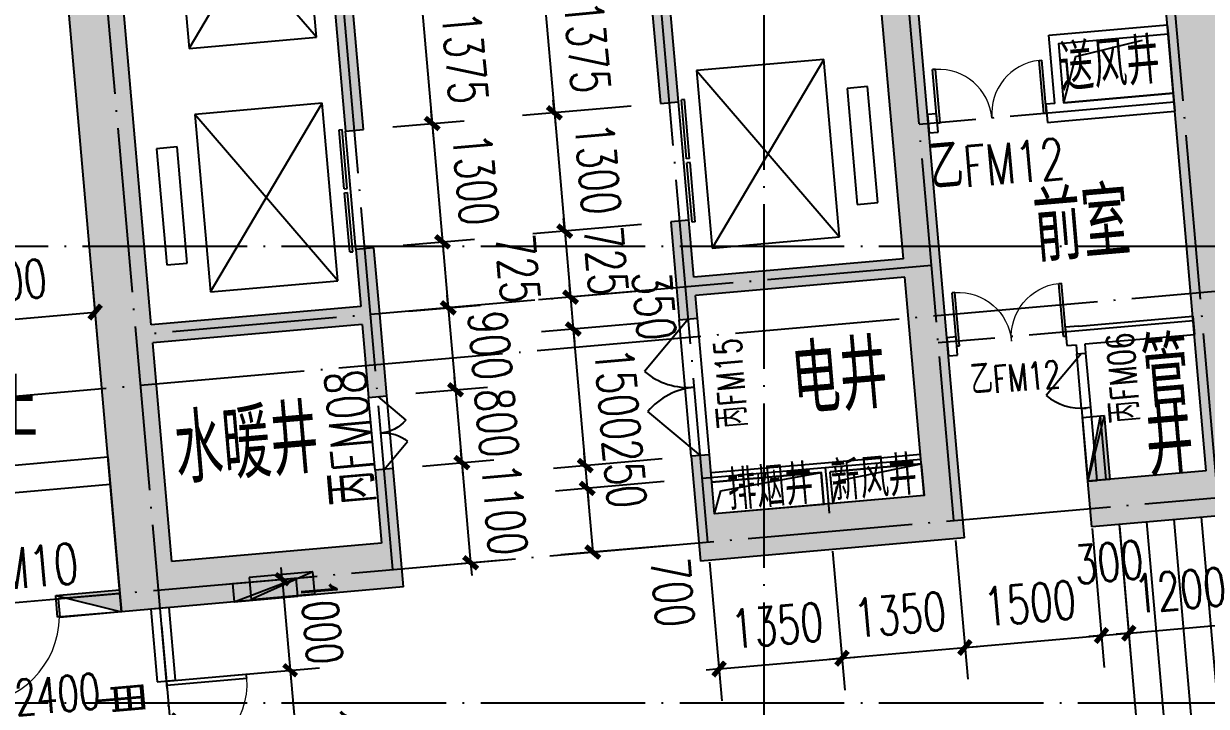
# Model space of a CAD drawing. Extents: x 246015 to 608740, y -108003 to 88400.
# Drawn here: x 371253 to 384193, y 28501 to 35972 of the extents above; entities that cross this region are included whole.
import ezdxf

# ---------------------------------------------------------------- set-up
doc = ezdxf.new("R2010")
doc.units = 0
doc.header["$LTSCALE"] = 3000
doc.header["$MEASUREMENT"] = 0
doc.header["$PDMODE"] = 1
doc.linetypes.add('DASH', pattern=[0.35, 0.25, -0.1])
doc.linetypes.add('DOTE', pattern=[2.42, 2, -0.2, 0.02, -0.2])
doc.layers.get('0').update_dxf_attribs({"linetype": 'CONTINUOUS'})
doc.layers.get('DEFPOINTS').update_dxf_attribs({"linetype": 'CONTINUOUS'})
for name, color, linetype in [('DIM_SYMB', 3, 'CONTINUOUS'), ('dote', 1, 'DOTE'), ('PUB_DIM', 3, 'CONTINUOUS'), ('PUB_HATCH', 8, 'CONTINUOUS'), ('PUB_TEXT', 7, 'CONTINUOUS'), ('stair', 2, 'CONTINUOUS'), ('WALL', 9, 'CONTINUOUS'), ('WINDOW', 4, 'CONTINUOUS'), ('WINDOW_TEXT', 7, 'CONTINUOUS'), ('消火栓', 6, 'CONTINUOUS'), ('消火栓箱', 1, 'CONTINUOUS'), ('集水坑', 2, 'CONTINUOUS'), ('风井', 2, 'CONTINUOUS')]:
    doc.layers.add(name, color=color, linetype=linetype)
doc.styles.add('_TCH_DIM', font='SIMPLEX', dxfattribs={"bigfont": 'GBCBIG'})
doc.styles.add('_TCH_WINDOW', font='SIMPLEX', dxfattribs={"bigfont": 'GBCBIG'})
doc.styles.add('DIM_FONT', font='simplex.shx', dxfattribs={"width": 0.7, "bigfont": 'hztxt.shx'})
doc.dimstyles.new('DIMN130', dxfattribs={"dimscale": 1.3, "dimtxt": 300, "dimasz": 100, "dimexe": 250, "dimexo": 300, "dimgap": 150, "dimtad": 1, "dimdec": 0, "dimzin": 0, "dimdsep": 46, "dimtxsty": 'DIM_FONT', "dimblk": 'ARCHTICK', "dimcen": 0.09, "dimclrt": 7, "dimazin": 2, "dimtfac": 1, "dimtdec": 0, "dimtix": 1, "dimtmove": 2, "dimatfit": 3, "dimfxl": 0, "dimtolj": 1, "dimtzin": 0, "dimarcsym": 0})
doc.dimstyles.new('DIMN140', dxfattribs={"dimscale": 1.4, "dimtxt": 300, "dimasz": 100, "dimexe": 250, "dimexo": 300, "dimgap": 150, "dimtad": 1, "dimdec": 0, "dimzin": 0, "dimdsep": 46, "dimtxsty": 'DIM_FONT', "dimblk": 'ARCHTICK', "dimcen": 0.09, "dimclrt": 7, "dimazin": 2, "dimtfac": 1, "dimtdec": 0, "dimtix": 1, "dimtmove": 2, "dimatfit": 3, "dimfxl": 0, "dimtolj": 1, "dimtzin": 0, "dimarcsym": 0})

# ---------------------------------------------------------------- blocks, each defined once
blk = doc.blocks.new('A$C69FD2D48')
at = {"layer": '消火栓'}
blk.add_hatch(color=256, dxfattribs=at).paths.add_polyline_path([(200, 0), (200, 700), (0, 700)])
for p, q in [((200, 700), (0, 700)), ((0, 700), (0, 0)), ((0, 700), (200, 0)), ((200, 700), (200, 0)), ((0, 0), (200, 0))]:
    blk.add_line(p, q, dxfattribs=at)
blk = doc.blocks.new('A$C5F366F29')
at = {"layer": '消火栓箱', "rotation": 89.99999999999999}
blk.add_blockref('A$C69FD2D48', (700, 0), dxfattribs=at)
blk = doc.blocks.new('$DorLib2D$00000116')
at = {"color": 0}
for p, q in [((-0.5, 0), (-0.1464, 0.3536)), ((0.5, 0), (0.1464, 0.3536))]:
    blk.add_line(p, q, dxfattribs=at)
for centre, start, end in [((-0.5, 0), 0, 45), ((0.5, 0), 135, 180)]:
    blk.add_arc(centre, 0.5, start, end, dxfattribs=at)
blk = doc.blocks.new('$TCHSYS$LDOR22D')
for p, q in [((-0.5167, 0.8333), (-0.0167, 0.8333)), ((-0.5167, 0.8333), (-0.5167, 0.6667)), ((-0.0167, 0.8333), (-0.0167, 0.6667)), ((0.0167, 0.8333), (0.0167, 0.6667)), ((0.0167, 0.8333), (0.5167, 0.8333)), ((0.5167, 0.8333), (0.5167, 0.6667)), ((-0.5167, 0.6667), (-0.0167, 0.6667)), ((0.0167, 0.6667), (0.5167, 0.6667)), ((-0.5, 0.5), (0.5, 0.5))]:
    blk.add_line(p, q)
blk = doc.blocks.new('$DorLib2D$00000002')
for p, q in [((-0.5, 0), (-0.5, 0.4875)), ((-0.475, 0.4875), (-0.5, 0.4875)), ((-0.475, 0), (-0.475, 0.4875)), ((0.475, 0), (0.475, 0.4875)), ((0.475, 0.4875), (0.5, 0.4875)), ((0.5, 0), (0.5, 0.4875)), ((-0.5, 0), (-0.475, 0)), ((0.5, 0), (0.475, 0))]:
    blk.add_line(p, q)
at = {"lineweight": 13}
for centre, start, end in [((-0.4875, 0), 0, 88.53072), ((0.4875, 0), 91.46928, 180)]:
    blk.add_arc(centre, 0.4875, start, end, dxfattribs=at)
blk = doc.blocks.new('$DorLib2D$00000114')
at = {"color": 0}
blk.add_line((0.5, 0), (-0.207, 0.707), dxfattribs=at)
blk.add_arc((0.5, 0), 1, 135, 180, dxfattribs=at)
blk = doc.blocks.new('1-1')
at = {"layer": 'PUB_HATCH'}
for points in [[(50475, 16350.2), (50675, 16450.2), (50675, 24708.6), (50075, 25124.9), (50075, 16350.2)], [(59068.3, 16350.2), (59335, 16350.2), (59334.8, 24396.5), (59137.7, 24538.7), (58934.8, 24414.2), (58934.9, 16450.2)], [(62035, 13850), (62635, 13350), (62635, 24238.6), (62305, 24388.8), (62035, 24268.9)], [(53174.9, 18375.2), (53174.9, 19750.2), (52974.9, 19750.2), (52974.9, 18375.2)], [(56634.9, 18375.2), (56634.9, 19750.2), (56434.9, 19750.2), (56434.9, 18375.2)], [(53175, 16350.2), (53174.9, 17075.2), (52974.9, 17075.2), (52974.9, 16450.2), (53041.6, 16350.2)], [(56634.9, 16450.2), (56634.9, 17075.2), (56434.9, 17075.2), (56435, 16350.2), (56568.3, 16350.2)], [(53041.6, 16350.2), (52974.9, 16450.2), (50675, 16450.2), (50475, 16350.2), (50675, 16250.2), (52975, 16250.2)], [(59068.3, 16350.2), (58934.9, 16450.2), (56634.9, 16450.2), (56568.3, 16350.2), (56635, 16250.2), (58935, 16250.2)], [(50075, 13350), (50675, 13850), (50675, 16250.2), (50475, 16350.2), (50075, 16350.2)], [(52975, 16250.2), (52975, 15450), (53175, 15450), (53175, 16350.2), (53041.6, 16350.2)], [(56435, 16350.2), (56435, 16000.1), (56635, 16000.1), (56635, 16250.2), (56568.3, 16350.2)], [(58935, 14249.8), (59335, 14249.8), (59335, 16350.2), (59068.3, 16350.2), (58935, 16250.2)], [(53175, 13350), (53175, 14650), (52975, 14650), (52975, 13850)], [(56635, 13850), (56635, 14500.1), (56435, 14500.1), (56435, 13350)], [(58935, 13850), (59335, 13350), (59335, 14249.8), (58935, 14249.8)], [(53175, 13350), (52975, 13850), (50675, 13850), (50075, 13350)], [(59335, 13350), (58935, 13850), (56635, 13850), (56435, 13350)], [(62635, 13350), (62035, 13850), (60735, 13850), (60735, 13350)]]:
    blk.add_hatch(color=256, dxfattribs=at).paths.add_polyline_path(points)
at = {"layer": 'dote', "ltscale": 0.3}
for p, q in [((53075, 13550, 0), (53075, 27881.6, 0)), ((56535, 13550, 0), (56535, 27881.6, 0)), ((59235, 13550, 0), (59235, 27881.6, 0)), ((50500, -600), (50500, 26793.9, 0)), ((62135, 13550, 0), (62135, 26446.3, 0)), ((62035, 17900), (59235, 17900)), ((59235, 16350, 0), (50575, 16350, 0)), ((-1773, 15800, 0), (74978.6, 15800, 0)), ((62035, 15500, 0), (59235, 15500, 0)), ((11240, 13550, 0), (62535, 13550, 0))]:
    blk.add_line(p, q, dxfattribs=at)
at = {"layer": 'dote', "linetype": 'DOTE'}
for p, q in [((56535, 14249.8, 0), (58935, 14249.8, 0)), ((57885, 14249.8, 0), (57885, 13849.8, 0)), ((57885, 14150, 0), (57885, 13750, 0))]:
    blk.add_line(p, q, dxfattribs=at)
at = {"layer": 'stair'}
for p, q in [((51350, 21375.2, 0), (51350, 19425.2, 0)), ((51350, 19425.2, 0), (52750, 21375.2, 0)), ((52750, 19425.2, 0), (51350, 21375.2, 0)), ((52750, 19425.2, 0), (52750, 21375.2, 0)), ((51350, 19425.2, 0), (52750, 19425.2, 0)), ((52749.9, 18700.2, 0), (51349.9, 18700.2, 0)), ((51349.9, 18700.2, 0), (51350, 16750.2, 0)), ((52750, 16750.2, 0), (51349.9, 18700.2, 0)), ((51350, 16750.2, 0), (52749.9, 18700.2, 0)), ((52750, 16750.2, 0), (52749.9, 18700.2, 0)), ((58260, 18700.2, 0), (56860, 18700.2, 0)), ((56860, 18700.2, 0), (56860, 16750.2, 0)), ((58260, 18700.2, 0), (56860, 16750.2, 0)), ((56860, 18700.2, 0), (58260, 16750.2, 0)), ((58260, 16750.2, 0), (58260, 18700.2, 0)), ((51125, 18362.7, 0), (50900, 18362.7, 0)), ((50900, 18362.7, 0), (50900, 17087.7, 0)), ((51125, 17087.7, 0), (51125, 18362.7, 0)), ((58709.9, 18362.7, 0), (58485, 18362.7, 0)), ((58485, 18362.7, 0), (58485, 17087.7, 0)), ((58710, 17087.7, 0), (58709.9, 18362.7, 0)), ((50900, 17087.7, 0), (51125, 17087.7, 0)), ((58485, 17087.7, 0), (58710, 17087.7, 0)), ((51350, 16750.2, 0), (52750, 16750.2, 0)), ((56860, 16750.2, 0), (58260, 16750.2, 0))]:
    blk.add_line(p, q, dxfattribs=at)
at = {"layer": 'WALL'}
for p, q in [((50075, 16350.2), (50075, 25124.9)), ((50675, 16450.2), (50675, 24708.6)), ((58934.9, 16450.2), (58934.8, 24414.2)), ((59335, 16350.2), (59334.8, 24396.5)), ((62035, 13850), (62035, 24268.9)), ((52974.9, 19750.2), (52974.9, 18375.2)), ((53174.9, 18375.2), (53174.9, 19750.2)), ((56434.9, 19750.2), (56434.9, 18375.2)), ((56634.9, 18375.2), (56634.9, 19750.2)), ((60735, 18750), (62035, 18750)), ((60735, 18000), (60735, 18750)), ((60835, 18650), (62035, 18650)), ((60835, 18000), (60835, 18650)), ((62035, 18750), (62035, 18650)), ((52974.9, 18375.2), (53174.9, 18375.2)), ((56434.9, 18375.2), (56634.9, 18375.2)), ((59434.9, 18000), (59334.9, 18000)), ((59334.9, 18000), (59334.9, 17800)), ((59434.9, 17800), (59434.9, 18000)), ((60735, 18000), (60634.9, 18000)), ((60634.9, 18000), (60634.9, 17800)), ((60835, 18000), (62035, 18000)), ((62035, 18000), (62035, 17800)), ((59334.9, 17800), (59434.9, 17800)), ((60634.9, 17800), (60785, 17800)), ((60785, 17800), (62035, 17800)), ((53174.9, 17075.2), (52974.9, 17075.2)), ((52974.9, 17075.2), (52974.9, 16450.2)), ((53175, 16350.2), (53174.9, 17075.2)), ((56634.9, 17075.2), (56434.9, 17075.2)), ((56434.9, 17075.2), (56435, 16350.2)), ((56634.9, 16450.2), (56634.9, 17075.2)), ((52974.9, 16450.2), (50675, 16450.2)), ((58934.9, 16450.2), (56634.9, 16450.2)), ((50075, 13350), (50075, 16350.2)), ((53175, 15450), (53175, 16350.2)), ((56435, 16350.2), (56435, 16000.1)), ((59335, 14249.8), (59335, 16350.2)), ((50675, 13850), (50675, 16250.2)), ((52975, 16250.2), (50675, 16250.2)), ((52975, 16250.2), (52975, 15450)), ((58935, 16250.2), (56635, 16250.2)), ((56635, 16000.1), (56635, 16250.2)), ((58935, 14249.8), (58935, 16250.2)), ((56435, 16000.1), (56635, 16000.1)), ((59434.8, 15549.8), (59334.7, 15549.8)), ((59334.7, 15549.8), (59334.7, 15349.8)), ((59434.8, 15349.8), (59434.8, 15549.8)), ((60785, 15549.8), (60634.8, 15549.8)), ((60634.8, 15549.8), (60634.8, 15349.8)), ((60785, 15549.8), (62034.8, 15549.8)), ((62034.8, 15549.8), (62034.8, 15349.8)), ((52975, 15450), (53175, 15450)), ((59334.7, 15349.8), (59434.8, 15349.8)), ((60634.8, 15349.8), (60735, 15349.8)), ((60735, 15349.8), (60735, 15249.8)), ((60835, 15249.8), (60835, 15349.8)), ((60835, 15349.8), (62034.8, 15349.8)), ((60735, 15249.8), (60835, 15249.8)), ((53175, 14650), (52975, 14650)), ((52975, 14650), (52975, 13850)), ((53175, 13350), (53175, 14650)), ((60835, 14649.8), (60735, 14649.8)), ((60735, 14649.8), (60735, 13850)), ((60835, 13850), (60835, 14649.8)), ((56635, 14500.1), (56435, 14500.1)), ((56435, 14500.1), (56435, 13350)), ((56635, 13850), (56635, 14500.1)), ((57885, 14299.8), (56635, 14299.8)), ((56635, 14199.8), (56635, 14299.8)), ((58935, 14299.8), (57885, 14299.8)), ((58935, 13850), (58935, 14249.8)), ((59335, 13350), (59335, 14249.8)), ((57835, 14199.8), (56635, 14199.8)), ((57835, 14150), (57835, 14199.8)), ((57835, 13849.8), (57835, 14150)), ((57835, 13849.8), (57835, 14150)), ((58935, 14199.8), (57935, 14199.8)), ((57935, 14150), (57935, 14199.8)), ((57935, 13849.8), (57935, 14150)), ((57935, 13849.8), (57935, 14150)), ((52975, 13850), (50675, 13850)), ((58935, 13850), (56635, 13850)), ((62035, 13850), (60735, 13850)), ((60735, 13350), (60735, 13850)), ((60735, 13850), (60835, 13850)), ((53175, 13350), (50075, 13350)), ((59335, 13350), (56435, 13350)), ((62635, 13350), (60735, 13350))]:
    blk.add_line(p, q, dxfattribs=at)
at = {"layer": 'WINDOW'}
for p, q in [((56435, 14500.1, 0), (56435, 16000.1, 0)), ((56635, 14500.1, 0), (56635, 16000.1, 0)), ((52975, 14650, 0), (52975, 15450, 0)), ((53175, 14650, 0), (53175, 15450, 0)), ((60735, 14649.8, 0), (60735, 15249.8, 0)), ((60835, 14649.8, 0), (60835, 15249.8, 0))]:
    blk.add_line(p, q, dxfattribs=at)
at = {"layer": '风井', "linetype": 'DASH'}
for p, q in [((61009.3, 18492.8), (62035, 18650)), ((60835, 18000), (61009.3, 18492.8)), ((56635, 13849.8, 0), (56722.7, 14096.5, 0)), ((57935, 13849.8, 0), (58022.7, 14096.5, 0))]:
    blk.add_line(p, q, dxfattribs=at)
at = {"layer": '风井', "linetype": 'Continuous'}
for p, q in [((56722.7, 14096.5, 0), (57835, 14199.8, 0)), ((58022.7, 14096.5, 0), (58935, 14199.8, 0))]:
    blk.add_line(p, q, dxfattribs=at)
at = {"layer": '风井', "elevation": 0}
for points in [[(62035, 18000), (60835, 18000), (60835, 18650), (62035, 18650)], [(56635, 14199.8), (57835, 14199.8), (57835, 13849.8), (56635, 13849.8)], [(57935, 14199.8), (58935, 14199.8), (58935, 13849.8), (57935, 13849.8)]]:
    blk.add_lwpolyline(points, close=True, dxfattribs=at)
at = {"layer": 'WINDOW'}
for name, p, xscale, yscale, zscale, rotation in [('$TCHSYS$LDOR22D', (53074.9, 17725.2), 1300, 200, 1300, 90.0010857752498), ('$TCHSYS$LDOR22D', (56534.9, 17725.2), 1300, -200, 1300, 90.00108577534255), ('$DorLib2D$00000116', (56535, 15250.1), 1500, 1500, 1500, 90.00108577534267), ('$DorLib2D$00000116', (53075, 15050), 800, -800, 800, 90.00108577525243), ('$DorLib2D$00000114', (60785, 14949.8), 600, 600, 600, 90)]:
    blk.add_blockref(name, p, dxfattribs=dict(at, xscale=xscale, yscale=yscale, zscale=zscale, rotation=rotation))
at = {"layer": 'WINDOW', "yscale": 1200}
for p, xscale, zscale in [((60034.9, 17900), 1200, 1200), ((60034.8, 15449.8), -1200, -1200)]:
    blk.add_blockref('$DorLib2D$00000002', p, dxfattribs=dict(at, xscale=xscale, zscale=zscale))
at = {"layer": '消火栓箱', "xscale": -1, "rotation": 270}
blk.add_blockref('A$C5F366F29', (60735, 13850.5, 0), dxfattribs=at)
at = {"layer": '消火栓箱'}
blk.add_blockref('A$C5F366F29', (51313, 13350, 0), dxfattribs=at)
at = {"layer": 'PUB_TEXT', "style": '_TCH_DIM'}
for s, height, p in [('送风井', 506.38, (60824.2, 18126)), ('排烟井', 434.04, (56800.6, 13872.8, 0)), ('新风井', 434.04, (57938.1, 13872.8, 0))]:
    blk.add_text(s, height=height, dxfattribs=at).set_placement(p)
at = {"layer": 'PUB_TEXT', "style": 'DIM_FONT', "width": 0.7}
for s, p in [('前室', (60388.1, 16282.3, 0)), ('电井', (57601.6, 14851.1, 0)), ('水暖井', (50810.8, 14686.6, 0)), ('管', (61425.6, 14592.9, 0)), ('井', (61399.3, 13844.4, 0))]:
    blk.add_text(s, height=750, rotation=359.90268, dxfattribs=at).set_placement(p)
at = {"layer": 'WINDOW_TEXT', "style": '_TCH_WINDOW'}
for height, p in [(506.4, (59310.6, 17170.6)), (337.6, (59551.9, 14899.8))]:
    blk.add_text('乙', height=height, dxfattribs=at).set_placement(p)
at = {"layer": 'WINDOW_TEXT', "style": '_TCH_WINDOW', "width": 0.705882}
for height, p in [(446.25, (59679.2, 17170.6)), (297.5, (59797.6, 14899.8))]:
    blk.add_text('FM12', height=height, dxfattribs=at).set_placement(p)
for s, height, rotation, p in [('FM08', 446.25, 90.00109, (52962.5, 14664.3)), ('FM15', 297.5, 90.00109, (57085, 15013)), ('FM06', 297.5, 90, (61367.2, 14697.7))]:
    blk.add_text(s, height=height, rotation=rotation, dxfattribs=at).set_placement(p)
at = {"layer": 'WINDOW_TEXT', "style": '_TCH_WINDOW'}
for height, rotation, p in [(337.6, 90.00109, (57085, 14767.2)), (506.4, 90.00109, (52962.5, 14295.7)), (337.6, 90, (61367.2, 14451.9))]:
    blk.add_text('丙', height=height, rotation=rotation, dxfattribs=at).set_placement(p)
blk = doc.blocks.new('_ARCHTICK')
at = {"color": 0, "linetype": 'ByBlock', "const_width": 0.4}
blk.add_lwpolyline([(-0.5, -0.5), (0.5, 0.5)], dxfattribs=at)
blk = doc.blocks.new('*D110')
at = {"layer": 'DEFPOINTS', "color": 0}
for p in [(384401, 30995), (384799, 31030), (384938, 29442)]:
    blk.add_point(p, dxfattribs=at)
at = {"layer": 'PUB_DIM', "color": 0, "lineweight": -2}
for p, q in [((384438, 30577), (384570, 29058)), ((384836, 30612), (384969, 29093)), ((384540, 29407), (384401, 29394)), ((384540, 29407), (384938, 29442)), ((384938, 29442), (385078, 29454))]:
    blk.add_line(p, q, dxfattribs=at)
at = {"layer": 'PUB_DIM', "color": 0, "lineweight": -2, "xscale": 140, "yscale": 140, "zscale": 140}
for p, rotation in [((384540, 29407), 5.000000001751301), ((384938, 29442), 185.0000000017513)]:
    blk.add_blockref('_ARCHTICK', p, dxfattribs=dict(at, rotation=rotation))
at = {"layer": 'PUB_DIM', "color": 7, "insert": (384670, 30216), "char_height": 420, "attachment_point": 5, "rotation": 5, "style": 'DIM_FONT'}
blk.add_mtext('\\A1;400', dxfattribs=at)
blk = doc.blocks.new('*D111')
at = {"layer": 'DEFPOINTS', "color": 0}
for p in [(384401, 30995), (383206, 30891), (384540, 29407)]:
    blk.add_point(p, dxfattribs=at)
at = {"layer": 'PUB_DIM', "color": 0, "lineweight": -2}
for p, q in [((384438, 30577), (384570, 29058)), ((383242, 30472), (383375, 28953)), ((383345, 29302), (384540, 29407)), ((384540, 29407), (384679, 29419)), ((383345, 29302), (383205, 29290))]:
    blk.add_line(p, q, dxfattribs=at)
at = {"layer": 'PUB_DIM', "color": 0, "lineweight": -2, "xscale": 140, "yscale": 140, "zscale": 140}
for p, rotation in [((384540, 29407), 185.0000000017515), ((383345, 29302), 5.000000001751461)]:
    blk.add_blockref('_ARCHTICK', p, dxfattribs=dict(at, rotation=rotation))
at = {"layer": 'PUB_DIM', "color": 7, "insert": (383906, 29773), "char_height": 420, "attachment_point": 5, "rotation": 5, "style": 'DIM_FONT'}
blk.add_mtext('\\A1;1200', dxfattribs=at)
blk = doc.blocks.new('*D112')
at = {"layer": 'DEFPOINTS', "color": 0}
for p in [(382907, 30865), (383206, 30891), (383345, 29302)]:
    blk.add_point(p, dxfattribs=at)
at = {"layer": 'PUB_DIM', "color": 0, "lineweight": -2}
for p, q in [((382943, 30446), (383076, 28927)), ((383242, 30472), (383375, 28953)), ((383046, 29276), (382906, 29264)), ((383046, 29276), (383345, 29302)), ((383345, 29302), (383484, 29314))]:
    blk.add_line(p, q, dxfattribs=at)
at = {"layer": 'PUB_DIM', "color": 0, "lineweight": -2, "xscale": 140, "yscale": 140, "zscale": 140}
for p, rotation in [((383046, 29276), 5.00000000175202), ((383345, 29302), 185.000000001752)]:
    blk.add_blockref('_ARCHTICK', p, dxfattribs=dict(at, rotation=rotation))
at = {"layer": 'PUB_DIM', "color": 7, "insert": (383126, 30080), "char_height": 420, "attachment_point": 5, "rotation": 5, "style": 'DIM_FONT'}
blk.add_mtext('\\A1;300', dxfattribs=at)
blk = doc.blocks.new('*D113')
at = {"layer": 'DEFPOINTS', "color": 0}
for p in [(382907, 30865), (381412, 30734), (383046, 29276)]:
    blk.add_point(p, dxfattribs=at)
at = {"layer": 'PUB_DIM', "color": 0, "lineweight": -2}
for p, q in [((382943, 30446), (383076, 28927)), ((381449, 30315), (381582, 28797)), ((381551, 29145), (383046, 29276))]:
    blk.add_line(p, q, dxfattribs=at)
at = {"layer": 'PUB_DIM', "color": 0, "lineweight": -2, "xscale": 140, "yscale": 140, "zscale": 140}
for p, rotation in [((383046, 29276), 5.0000000017515), ((381551, 29145), 185.0000000017515)]:
    blk.add_blockref('_ARCHTICK', p, dxfattribs=dict(at, rotation=rotation))
at = {"layer": 'PUB_DIM', "color": 7, "insert": (382262, 29629), "char_height": 420, "attachment_point": 5, "rotation": 5, "style": 'DIM_FONT'}
blk.add_mtext('\\A1;1500', dxfattribs=at)
blk = doc.blocks.new('*D114')
at = {"layer": 'DEFPOINTS', "color": 0}
for p in [(381412, 30734), (380068, 30616), (381551, 29145)]:
    blk.add_point(p, dxfattribs=at)
at = {"layer": 'PUB_DIM', "color": 0, "lineweight": -2}
for p, q in [((381449, 30315), (381582, 28797)), ((380104, 30198), (380237, 28679)), ((380207, 29028), (381551, 29145)), ((381551, 29145), (381691, 29157)), ((380207, 29028), (380067, 29015))]:
    blk.add_line(p, q, dxfattribs=at)
at = {"layer": 'PUB_DIM', "color": 0, "lineweight": -2, "xscale": 140, "yscale": 140, "zscale": 140}
for p, rotation in [((381551, 29145), 185.0000000017516), ((380207, 29028), 5.000000001751621)]:
    blk.add_blockref('_ARCHTICK', p, dxfattribs=dict(at, rotation=rotation))
at = {"layer": 'PUB_DIM', "color": 7, "insert": (380842, 29505), "char_height": 420, "attachment_point": 5, "rotation": 5, "style": 'DIM_FONT'}
blk.add_mtext('\\A1;1350', dxfattribs=at)
blk = doc.blocks.new('*D115')
at = {"layer": 'DEFPOINTS', "color": 0}
for p in [(380068, 30616), (378723, 30499), (380207, 29028)]:
    blk.add_point(p, dxfattribs=at)
at = {"layer": 'PUB_DIM', "color": 0, "lineweight": -2}
for p, q in [((380104, 30198), (380237, 28679)), ((378759, 30080), (378892, 28561)), ((378862, 28910), (380207, 29028)), ((380207, 29028), (380346, 29040)), ((378862, 28910), (378722, 28898))]:
    blk.add_line(p, q, dxfattribs=at)
at = {"layer": 'PUB_DIM', "color": 0, "lineweight": -2, "xscale": 140, "yscale": 140, "zscale": 140}
for p, rotation in [((380207, 29028), 185.0000000017516), ((378862, 28910), 5.000000001751621)]:
    blk.add_blockref('_ARCHTICK', p, dxfattribs=dict(at, rotation=rotation))
at = {"layer": 'PUB_DIM', "color": 7, "insert": (379498, 29387), "char_height": 420, "attachment_point": 5, "rotation": 5, "style": 'DIM_FONT'}
blk.add_mtext('\\A1;1350', dxfattribs=at)
blk = doc.blocks.new('*D116')
at = {"layer": 'DEFPOINTS', "color": 0}
for p in [(372035, 32816), (372134, 31687), (370142, 31513)]:
    blk.add_point(p, dxfattribs=at)
at = {"layer": 'PUB_DIM', "color": 0, "lineweight": -2}
for p, q in [((372097, 32106), (372005, 33165)), ((370105, 31931), (370012, 32991)), ((370043, 32642), (372035, 32816))]:
    blk.add_line(p, q, dxfattribs=at)
at = {"layer": 'PUB_DIM', "color": 0, "lineweight": -2, "xscale": 140, "yscale": 140, "zscale": 140}
for p, rotation in [((372035, 32816), 5.000327163223079), ((370043, 32642), 185.0003271632231)]:
    blk.add_blockref('_ARCHTICK', p, dxfattribs=dict(at, rotation=rotation))
at = {"layer": 'PUB_DIM', "color": 7, "insert": (371002, 33147), "char_height": 420, "attachment_point": 5, "rotation": 5.0003, "style": 'DIM_FONT'}
blk.add_mtext('\\A1;2000', dxfattribs=at)
blk = doc.blocks.new('*D148')
at = {"layer": 'DEFPOINTS', "color": 0}
for p in [(378679, 30996), (378740, 30299), (377480, 30189)]:
    blk.add_point(p, dxfattribs=at)
at = {"layer": 'PUB_DIM', "color": 0, "lineweight": -2}
for p, q in [((378261, 30960), (377071, 30856)), ((377419, 30886), (377480, 30189)), ((378322, 30263), (377132, 30159))]:
    blk.add_line(p, q, dxfattribs=at)
at = {"layer": 'PUB_DIM', "color": 0, "lineweight": -2, "xscale": 140, "yscale": 140, "zscale": 140}
for p, rotation in [((377419, 30886), 94.99629129142362), ((377480, 30189), 274.9962912914236)]:
    blk.add_blockref('_ARCHTICK', p, dxfattribs=dict(at, rotation=rotation))
at = {"layer": 'PUB_DIM', "color": 7, "insert": (378355, 29746), "char_height": 420, "attachment_point": 5, "rotation": 274.9963, "style": 'DIM_FONT'}
blk.add_mtext('\\A1;700', dxfattribs=at)
blk = doc.blocks.new('*D149')
at = {"layer": 'DEFPOINTS', "color": 0}
for p in [(378657, 31246), (378679, 30996), (377419, 30886)]:
    blk.add_point(p, dxfattribs=at)
at = {"layer": 'PUB_DIM', "color": 0, "lineweight": -2}
for p, q in [((378239, 31209), (377049, 31105)), ((377398, 31136), (377385, 31275)), ((377398, 31136), (377419, 30886)), ((378261, 30960), (377071, 30856)), ((377419, 30886), (377432, 30747))]:
    blk.add_line(p, q, dxfattribs=at)
at = {"layer": 'PUB_DIM', "color": 0, "lineweight": -2, "xscale": 140, "yscale": 140, "zscale": 140}
for p, rotation in [((377398, 31136), 274.9962912914189), ((377419, 30886), 94.99629129141886)]:
    blk.add_blockref('_ARCHTICK', p, dxfattribs=dict(at, rotation=rotation))
at = {"layer": 'PUB_DIM', "color": 7, "insert": (377827, 31048), "char_height": 420, "attachment_point": 5, "rotation": 274.9963, "style": 'DIM_FONT'}
blk.add_mtext('\\A1;250', dxfattribs=at)
blk = doc.blocks.new('*D150')
at = {"layer": 'DEFPOINTS', "color": 0}
for p in [(378527, 32740), (378657, 31246), (377398, 31136)]:
    blk.add_point(p, dxfattribs=at)
at = {"layer": 'PUB_DIM', "color": 0, "lineweight": -2}
for p, q in [((378108, 32703), (376918, 32599)), ((377267, 32630), (377398, 31136)), ((378239, 31209), (377049, 31105))]:
    blk.add_line(p, q, dxfattribs=at)
at = {"layer": 'PUB_DIM', "color": 0, "lineweight": -2, "xscale": 140, "yscale": 140, "zscale": 140}
for p, rotation in [((377267, 32630), 94.99629129142419), ((377398, 31136), 274.9962912914242)]:
    blk.add_blockref('_ARCHTICK', p, dxfattribs=dict(at, rotation=rotation))
at = {"layer": 'PUB_DIM', "color": 7, "insert": (377751, 31919), "char_height": 420, "attachment_point": 5, "rotation": 274.9963, "style": 'DIM_FONT'}
blk.add_mtext('\\A1;1500', dxfattribs=at)
blk = doc.blocks.new('*D151')
at = {"layer": 'DEFPOINTS', "color": 0}
for p in [(378496, 33089), (378527, 32740), (377267, 32630)]:
    blk.add_point(p, dxfattribs=at)
at = {"layer": 'PUB_DIM', "color": 0, "lineweight": -2}
for p, q in [((378078, 33052), (376888, 32948)), ((377237, 32979), (377224, 33118)), ((377237, 32979), (377267, 32630)), ((378108, 32703), (376918, 32599)), ((377267, 32630), (377279, 32490))]:
    blk.add_line(p, q, dxfattribs=at)
at = {"layer": 'PUB_DIM', "color": 0, "lineweight": -2, "xscale": 140, "yscale": 140, "zscale": 140}
for p, rotation in [((377237, 32979), 274.9962912914251), ((377267, 32630), 94.99629129142501)]:
    blk.add_blockref('_ARCHTICK', p, dxfattribs=dict(at, rotation=rotation))
at = {"layer": 'PUB_DIM', "color": 7, "insert": (378153, 32883), "char_height": 420, "attachment_point": 5, "rotation": 274.9963, "style": 'DIM_FONT'}
blk.add_mtext('\\A1;350', dxfattribs=at)
blk = doc.blocks.new('*D152')
at = {"layer": 'DEFPOINTS', "color": 0}
for p in [(378433, 33811), (378496, 33089), (377237, 32979)]:
    blk.add_point(p, dxfattribs=at)
at = {"layer": 'PUB_DIM', "color": 0, "lineweight": -2}
for p, q in [((378015, 33774), (376825, 33670)), ((377173, 33701), (377161, 33840)), ((377173, 33701), (377237, 32979)), ((378078, 33052), (376888, 32948)), ((377237, 32979), (377249, 32839))]:
    blk.add_line(p, q, dxfattribs=at)
at = {"layer": 'PUB_DIM', "color": 0, "lineweight": -2, "xscale": 140, "yscale": 140, "zscale": 140}
for p, rotation in [((377173, 33701), 274.9962912914247), ((377237, 32979), 94.99629129142468)]:
    blk.add_blockref('_ARCHTICK', p, dxfattribs=dict(at, rotation=rotation))
at = {"layer": 'PUB_DIM', "color": 7, "insert": (377623, 33376), "char_height": 420, "attachment_point": 5, "rotation": 274.9963, "style": 'DIM_FONT'}
blk.add_mtext('\\A1;725', dxfattribs=at)
blk = doc.blocks.new('*D153')
at = {"layer": 'DEFPOINTS', "color": 0}
for p in [(378320, 35106), (378433, 33811), (377173, 33701)]:
    blk.add_point(p, dxfattribs=at)
at = {"layer": 'PUB_DIM', "color": 0, "lineweight": -2}
for p, q in [((377901, 35070), (376712, 34966)), ((377060, 34996), (377048, 35135)), ((377060, 34996), (377173, 33701)), ((378015, 33774), (376825, 33670)), ((377173, 33701), (377186, 33561))]:
    blk.add_line(p, q, dxfattribs=at)
at = {"layer": 'PUB_DIM', "color": 0, "lineweight": -2, "xscale": 140, "yscale": 140, "zscale": 140}
for p, rotation in [((377060, 34996), 274.9962912914234), ((377173, 33701), 94.99629129142339)]:
    blk.add_blockref('_ARCHTICK', p, dxfattribs=dict(at, rotation=rotation))
at = {"layer": 'PUB_DIM', "color": 7, "insert": (377535, 34385), "char_height": 420, "attachment_point": 5, "rotation": 274.9963, "style": 'DIM_FONT'}
blk.add_mtext('\\A1;1300', dxfattribs=at)
blk = doc.blocks.new('*D154')
at = {"layer": 'DEFPOINTS', "color": 0}
for p in [(378200, 36476), (378320, 35106), (377060, 34996)]:
    blk.add_point(p, dxfattribs=at)
at = {"layer": 'PUB_DIM', "color": 0, "lineweight": -2}
for p, q in [((376940, 36366), (376928, 36505)), ((377782, 36439), (376592, 36335)), ((376940, 36366), (377060, 34996)), ((377901, 35070), (376712, 34966)), ((377060, 34996), (377072, 34857))]:
    blk.add_line(p, q, dxfattribs=at)
at = {"layer": 'PUB_DIM', "color": 0, "lineweight": -2, "xscale": 140, "yscale": 140, "zscale": 140}
for p, rotation in [((376940, 36366), 274.9962912914238), ((377060, 34996), 94.99629129142383)]:
    blk.add_blockref('_ARCHTICK', p, dxfattribs=dict(at, rotation=rotation))
at = {"layer": 'PUB_DIM', "color": 7, "insert": (377419, 35717), "char_height": 420, "attachment_point": 5, "rotation": 274.9963, "style": 'DIM_FONT'}
blk.add_mtext('\\A1;1375', dxfattribs=at)
blk = doc.blocks.new('*D159')
at = {"layer": 'DEFPOINTS', "color": 0}
for p in [(375197, 31094), (376144, 30072), (375293, 29998)]:
    blk.add_point(p, dxfattribs=at)
at = {"layer": 'PUB_DIM', "color": 0, "lineweight": -2}
for p, q in [((375616, 31130), (376396, 31198)), ((376048, 31168), (376035, 31307)), ((376048, 31168), (376144, 30072)), ((375712, 30034), (376492, 30103)), ((376144, 30072), (376156, 29933))]:
    blk.add_line(p, q, dxfattribs=at)
at = {"layer": 'PUB_DIM', "color": 0, "lineweight": -2, "xscale": 140, "yscale": 140, "zscale": 140}
for p, rotation in [((376048, 31168), 275.000327163224), ((376144, 30072), 95.00032716322397)]:
    blk.add_blockref('_ARCHTICK', p, dxfattribs=dict(at, rotation=rotation))
at = {"layer": 'PUB_DIM', "color": 7, "insert": (376514, 30657), "char_height": 420, "attachment_point": 5, "rotation": 275.0003, "style": 'DIM_FONT'}
blk.add_mtext('\\A1;1100', dxfattribs=at)
blk = doc.blocks.new('*D160')
at = {"layer": 'DEFPOINTS', "color": 0}
for p in [(375128, 31890), (375197, 31094), (376048, 31168)]:
    blk.add_point(p, dxfattribs=at)
at = {"layer": 'PUB_DIM', "color": 0, "lineweight": -2}
for p, q in [((375978, 31965), (375966, 32104)), ((375546, 31927), (376327, 31995)), ((375978, 31965), (376048, 31168)), ((375616, 31130), (376396, 31198)), ((376048, 31168), (376060, 31028))]:
    blk.add_line(p, q, dxfattribs=at)
at = {"layer": 'PUB_DIM', "color": 0, "lineweight": -2, "xscale": 140, "yscale": 140, "zscale": 140}
for p, rotation in [((375978, 31965), 275.0003271632245), ((376048, 31168), 95.00032716322454)]:
    blk.add_blockref('_ARCHTICK', p, dxfattribs=dict(at, rotation=rotation))
at = {"layer": 'PUB_DIM', "color": 7, "insert": (376431, 31603), "char_height": 420, "attachment_point": 5, "rotation": 275.0003, "style": 'DIM_FONT'}
blk.add_mtext('\\A1;800', dxfattribs=at)
blk = doc.blocks.new('*D161')
at = {"layer": 'DEFPOINTS', "color": 0}
for p in [(375049, 32787), (375978, 31965), (375128, 31890)]:
    blk.add_point(p, dxfattribs=at)
at = {"layer": 'PUB_DIM', "color": 0, "lineweight": -2}
for p, q in [((375899, 32862), (375887, 33001)), ((375468, 32824), (376248, 32892)), ((375899, 32862), (375978, 31965)), ((375546, 31927), (376327, 31995)), ((375978, 31965), (375990, 31825))]:
    blk.add_line(p, q, dxfattribs=at)
at = {"layer": 'PUB_DIM', "color": 0, "lineweight": -2, "xscale": 140, "yscale": 140, "zscale": 140}
for p, rotation in [((375899, 32862), 275.0003271632234), ((375978, 31965), 95.00032716322342)]:
    blk.add_blockref('_ARCHTICK', p, dxfattribs=dict(at, rotation=rotation))
at = {"layer": 'PUB_DIM', "color": 7, "insert": (376357, 32450), "char_height": 420, "attachment_point": 5, "rotation": 275.0003, "style": 'DIM_FONT'}
blk.add_mtext('\\A1;900', dxfattribs=at)
blk = doc.blocks.new('*D162')
at = {"layer": 'DEFPOINTS', "color": 0}
for p in [(374986, 33510), (375049, 32787), (375899, 32862)]:
    blk.add_point(p, dxfattribs=at)
at = {"layer": 'PUB_DIM', "color": 0, "lineweight": -2}
for p, q in [((375404, 33546), (376185, 33614)), ((375836, 33584), (375899, 32862)), ((375468, 32824), (376248, 32892))]:
    blk.add_line(p, q, dxfattribs=at)
at = {"layer": 'PUB_DIM', "color": 0, "lineweight": -2, "xscale": 140, "yscale": 140, "zscale": 140}
for p, rotation in [((375836, 33584), 95.00032716322158), ((375899, 32862), 275.0003271632216)]:
    blk.add_blockref('_ARCHTICK', p, dxfattribs=dict(at, rotation=rotation))
at = {"layer": 'PUB_DIM', "color": 7, "insert": (376659, 33292), "char_height": 420, "attachment_point": 5, "rotation": 275.0003, "style": 'DIM_FONT'}
blk.add_mtext('\\A1;725', dxfattribs=at)
blk = doc.blocks.new('*D163')
at = {"layer": 'DEFPOINTS', "color": 0}
for p in [(374873, 34805), (375836, 33584), (374986, 33510)]:
    blk.add_point(p, dxfattribs=at)
at = {"layer": 'PUB_DIM', "color": 0, "lineweight": -2}
for p, q in [((375723, 34879), (375711, 35018)), ((375291, 34841), (376072, 34910)), ((375723, 34879), (375836, 33584)), ((375404, 33546), (376185, 33614)), ((375836, 33584), (375848, 33444))]:
    blk.add_line(p, q, dxfattribs=at)
at = {"layer": 'PUB_DIM', "color": 0, "lineweight": -2, "xscale": 140, "yscale": 140, "zscale": 140}
for p, rotation in [((375723, 34879), 275.0003271632251), ((375836, 33584), 95.0003271632251)]:
    blk.add_blockref('_ARCHTICK', p, dxfattribs=dict(at, rotation=rotation))
at = {"layer": 'PUB_DIM', "color": 7, "insert": (376198, 34268), "char_height": 420, "attachment_point": 5, "rotation": 275.0003, "style": 'DIM_FONT'}
blk.add_mtext('\\A1;1300', dxfattribs=at)
blk = doc.blocks.new('*D164')
at = {"layer": 'DEFPOINTS', "color": 0}
for p in [(374753, 36174), (375723, 34879), (374873, 34805)]:
    blk.add_point(p, dxfattribs=at)
at = {"layer": 'PUB_DIM', "color": 0, "lineweight": -2}
for p, q in [((375603, 36249), (375591, 36388)), ((375171, 36211), (375952, 36279)), ((375603, 36249), (375723, 34879)), ((375291, 34841), (376072, 34910)), ((375723, 34879), (375735, 34740))]:
    blk.add_line(p, q, dxfattribs=at)
at = {"layer": 'PUB_DIM', "color": 0, "lineweight": -2, "xscale": 140, "yscale": 140, "zscale": 140}
for p, rotation in [((375603, 36249), 275.0003271632233), ((375723, 34879), 95.00032716322326)]:
    blk.add_blockref('_ARCHTICK', p, dxfattribs=dict(at, rotation=rotation))
at = {"layer": 'PUB_DIM', "color": 7, "insert": (376081, 35600), "char_height": 420, "attachment_point": 5, "rotation": 275.0003, "style": 'DIM_FONT'}
blk.add_mtext('\\A1;1375', dxfattribs=at)
blk = doc.blocks.new('*D876')
at = {"layer": 'DEFPOINTS', "color": 0}
for p in [(373041, 29801), (374169, 28896), (373128, 28804)]:
    blk.add_point(p, dxfattribs=at)
at = {"layer": 'PUB_DIM', "color": 0, "lineweight": -2}
for p, q in [((374081, 29892), (374070, 30021)), ((373430, 29835), (374405, 29920)), ((374081, 29892), (374169, 28896)), ((373517, 28838), (374492, 28924)), ((374169, 28896), (374180, 28766))]:
    blk.add_line(p, q, dxfattribs=at)
at = {"layer": 'PUB_DIM', "color": 0, "lineweight": -2, "xscale": 130, "yscale": 130, "zscale": 130}
for p, rotation in [((374081, 29892), 275.0000002053212), ((374169, 28896), 95.0000002053211)]:
    blk.add_blockref('_ARCHTICK', p, dxfattribs=dict(at, rotation=rotation))
at = {"layer": 'PUB_DIM', "color": 7, "insert": (374513, 29428), "char_height": 390, "attachment_point": 5, "rotation": 275, "style": 'DIM_FONT'}
blk.add_mtext('\\A1;1000', dxfattribs=at)
blk = doc.blocks.new('*D877')
at = {"layer": 'DEFPOINTS', "color": 0}
for p in [(373128, 28804), (374325, 27102), (373285, 27011)]:
    blk.add_point(p, dxfattribs=at)
at = {"layer": 'PUB_DIM', "color": 0, "lineweight": -2}
for p, q in [((373517, 28838), (374492, 28924)), ((374169, 28896), (374325, 27102)), ((373674, 27045), (374649, 27131))]:
    blk.add_line(p, q, dxfattribs=at)
at = {"layer": 'PUB_DIM', "color": 0, "lineweight": -2, "xscale": 130, "yscale": 130, "zscale": 130}
for p, rotation in [((374169, 28896), 95.00000020532116), ((374325, 27102), 275.0000002053212)]:
    blk.add_blockref('_ARCHTICK', p, dxfattribs=dict(at, rotation=rotation))
at = {"layer": 'PUB_DIM', "color": 7, "insert": (374635, 28033), "char_height": 390, "attachment_point": 5, "rotation": 275, "style": 'DIM_FONT'}
blk.add_mtext('\\A1;1800', dxfattribs=at)
blk = doc.blocks.new('*D880')
at = {"layer": 'DEFPOINTS', "color": 0}
for p in [(372728, 29773), (370337, 29564), (372853, 28349)]:
    blk.add_point(p, dxfattribs=at)
at = {"layer": 'PUB_DIM', "color": 0, "lineweight": -2}
for p, q in [((372762, 29385), (372881, 28025)), ((370371, 29176), (370490, 27816)), ((370462, 28140), (372853, 28349))]:
    blk.add_line(p, q, dxfattribs=at)
at = {"layer": 'PUB_DIM', "color": 0, "lineweight": -2, "xscale": 130, "yscale": 130, "zscale": 130}
for p, rotation in [((372853, 28349), 5.000327163224377), ((370462, 28140), 185.0003271632244)]:
    blk.add_blockref('_ARCHTICK', p, dxfattribs=dict(at, rotation=rotation))
at = {"layer": 'PUB_DIM', "color": 7, "insert": (371623, 28633), "char_height": 390, "attachment_point": 5, "rotation": 5.0003, "style": 'DIM_FONT'}
blk.add_mtext('\\A1;2400', dxfattribs=at)
blk = doc.blocks.new('$DorLib2D$00000001')
for p, q in [((0.45, 0.975), (0.5, 0.975)), ((0.45, 0), (0.45, 0.975)), ((0.5, 0), (0.5, 0.975)), ((0.5, 0), (0.45, 0))]:
    blk.add_line(p, q)
at = {"lineweight": 13}
blk.add_arc((0.475, 0), 0.975, 91.4693, 180, dxfattribs=at)
blk = doc.blocks.new('$TwtSys$00000434')
for p, q in [((-0.5, 0.5), (-0.5, -0.5)), ((-0.5, -0.5), (0.5, 0.5)), ((0.5, 0.5), (-0.5, 0.5)), ((0.5, -0.5), (0.5, 0.5)), ((-0.5, -0.5), (0.5, -0.5))]:
    blk.add_line(p, q)
blk.add_solid([(0.5, -0.5), (0.5, 0.5), (-0.5, -0.5)])

msp = doc.modelspace()

# ---------------------------------------------------------------- linework, layer by layer
at = {"layer": 'DIM_SYMB'}
msp.add_lwpolyline([(384878.5, 28979.3, 0, 0, 0), (383832.5, 28887.8, 120, 0, 0), (383384.2, 28848.5, 0, 0, 0)], format="xyseb", dxfattribs=at)
at = {"layer": 'dote', "ltscale": 0.3}
for p, q in [((379353.9, -81061.4), (379353.9, 53538.6)), ((295667.9, 33538.6), (554353.9, 33538.6)), ((295667.9, 28538.6), (554353.9, 28538.6))]:
    msp.add_line(p, q, dxfattribs=at)
at = {"layer": 'stair'}
for p, q in [((370181.6, 31056.4, 0), (372173.9, 31230.7, 0)), ((372173.9, 31230.7, 0), (372304.7, 29736.3, 0)), ((370207.7, 30757.6, 0), (372200.1, 30931.9, 0))]:
    msp.add_line(p, q, dxfattribs=at)
msp.add_lwpolyline([(299553.9, 3467.8), (299553.9, 28838.6), (316453.9, 28838.6), (316453.9, 27409.7), (323493.1, 28025.5), (322800.2, 35945.3, -0.0349916), (393128.8, 42129.1), (393066.7, 42838.6), (467189.2, 42838.6), (467163, 42538.6), (467127.7, 42135.3, -0.0358539), (537955.2, 35916.1), (536854.9, 23339.1), (538648, 23182.2), (537798.3, 13438.6), (553653.9, 13438.6), (553653.9, -20761.4), (454653.9, -20761.4), (454653.9, -29761.4), (393186.2, -29761.4), (325560.9, -48546.2), (299553.9, 3467.8)], format="xyb", close=True, dxfattribs=at)
at = {"layer": 'WALL'}
for p, q in [((372304.7, 29736.6), (371632.3, 29677.8)), ((371632.3, 29677.8), (371649.7, 29478.5)), ((372322.1, 29537.3), (372304.7, 29736.6)), ((371649.7, 29478.5), (372322.1, 29537.3)), ((372845.1, 29582.8), (372645.9, 29565.4)), ((372645.9, 29565.4), (372715.6, 28768.4)), ((372914.9, 28785.8), (372845.1, 29582.8)), ((372715.6, 28768.4), (372914.9, 28785.8))]:
    msp.add_line(p, q, dxfattribs=at)
at = {"layer": '集水坑'}
for p, q in [((383838.1, 30544.5, 0), (384134.5, 27157.5)), ((384137, 30570.7, 0), (384433.3, 27183.6)), ((383240.4, 30492.3, 0), (383536.8, 27105.2)), ((383539.3, 30518.4, 0), (383835.6, 27131.3))]:
    msp.add_line(p, q, dxfattribs=at)

# ---------------------------------------------------------------- block references
at = {"layer": 'WALL', "rotation": 5.000000001750998}
msp.add_blockref('1-1', (323601.2, 11873.5), dxfattribs=at)
at = {"layer": 'WINDOW'}
for name, p, xscale, yscale, zscale, rotation in [('$DorLib2D$00000001', (371142.9, 29534.6), -1000, -1000, -1000, 5.000327163223965), ('$DorLib2D$00000002', (372893.7, 27880.5), 1800, -1800, 1800, 95.00000000059039)]:
    msp.add_blockref(name, p, dxfattribs=dict(at, xscale=xscale, yscale=yscale, zscale=zscale, rotation=rotation))
at = {"layer": '消火栓', "yscale": 240, "zscale": 700}
for p, xscale, rotation in [((382987, 31323.3), -700, 94.99999999999999), ((374079, 29821.2), 700, 185), ((371963, 29626.1), -700, 184.9999999999995)]:
    msp.add_blockref('$TwtSys$00000434', p, dxfattribs=dict(at, xscale=xscale, rotation=rotation))

# ---------------------------------------------------------------- texts
at = {"layer": 'PUB_TEXT', "style": '_TCH_DIM'}
msp.add_text('上', height=651.1, dxfattribs=at).set_placement((370938.1, 31435.6, 0))
at = {"layer": 'WINDOW_TEXT', "style": '_TCH_WINDOW', "width": 0.705882}
msp.add_text('FM10', height=446.25, rotation=5.00033, dxfattribs=at).set_placement((370766.8, 29752.6))
at = {"layer": 'WINDOW_TEXT', "style": '_TCH_WINDOW'}
msp.add_text('甲', height=506.4, rotation=275, dxfattribs=at).set_placement((372040.3, 28742.5))

# ---------------------------------------------------------------- dimensions: what is measured, and where the dimension line sits
at = {"layer": 'PUB_DIM'}
for p1, p2, distance, dimstyle, picture, middle in [((378200.1, 36475.9), (378319.9, 35106.1), -1264.5, 'DIMN140', '*D154', (377418.7, 35717.5)), ((374752.9, 36174.4), (374872.7, 34804.6), 853.5, 'DIMN140', '*D164', (376081.4, 35600.5)), ((378319.9, 35106.1), (378433.1, 33811.1), -1264.5, 'DIMN140', '*D153', (377535.2, 34385.1)), ((374872.7, 34804.6), (374986, 33509.6), 853.5, 'DIMN140', '*D163', (376198, 34268.1)), ((378433.1, 33811.1), (378496.3, 33088.7), -1264.5, 'DIMN140', '*D152', (377623.4, 33376.3)), ((370141.6, 31513), (372134, 31687.3), 1133.2, 'DIMN140', '*D116', (371002.4, 33147.5)), ((375049.2, 32787.3), (375127.7, 31890.5), 853.5, 'DIMN140', '*D161', (376357.1, 32449.9)), ((378526.7, 32740.1), (378657.4, 31245.8), -1264.5, 'DIMN140', '*D150', (377750.8, 31919.4)), ((375127.7, 31890.5), (375197.4, 31093.6), 853.5, 'DIMN140', '*D160', (376431.2, 31603)), ((378657.4, 31245.8), (378679.2, 30996.4), -1264.5, 'DIMN140', '*D149', (377827, 31047.6)), ((375197.4, 31093.6), (375293.3, 29997.7), 853.5, 'DIMN140', '*D159', (376514, 30656.6)), ((383205.6, 30890.7), (384401, 30995.3), -1594.7, 'DIMN140', '*D111', (383905.7, 29772.8)), ((381412.4, 30733.9), (382906.7, 30864.6), -1594.7, 'DIMN140', '*D113', (382261.9, 29629)), ((380067.5, 30616.2), (381412.4, 30733.9), -1594.7, 'DIMN140', '*D114', (380842.4, 29504.8)), ((378722.7, 30498.5), (380067.5, 30616.2), -1594.7, 'DIMN140', '*D115', (379497.5, 29387.1)), ((373041.1, 29800.7), (373128.3, 28804.5), 1044.2, 'DIMN130', '*D876', (374513.4, 29427.6)), ((370337.2, 29564.2), (372728.1, 29773.4), -1429.9, 'DIMN130', '*D880', (371623.3, 28632.9)), ((373128.3, 28804.5), (373285.1, 27011.3), 1044.2, 'DIMN130', '*D877', (374635.5, 28032.9))]:
    dim = msp.add_aligned_dim(p1=p1, p2=p2, distance=distance, dimstyle=dimstyle, dxfattribs=at)
    dim.commit()
    dim.dimension.update_dxf_attribs({"geometry": picture, "text_midpoint": middle})
for base, p1, p2, angle, picture, middle in [((375899.5, 32861.7), (374986, 33509.6), (375049.2, 32787.3), 275.00033, '*D162', (376659.3, 33292.1)), ((377267.1, 32630), (378496.3, 33088.7), (378526.7, 32740.1), 274.99629, '*D151', (378153.2, 32883)), ((377480.4, 30189.2), (378679.2, 30996.4), (378740.1, 30299.3), 274.99629, '*D148', (378355.4, 29745.7)), ((384938.5, 29441.5), (384401, 30995.3), (384799.5, 31030.2), 5, '*D110', (384670, 30215.6)), ((383344.6, 29302.1), (382906.7, 30864.6), (383205.6, 30890.7), 5, '*D112', (383125.9, 30080.5))]:
    dim = msp.add_linear_dim(base=base, p1=p1, p2=p2, angle=angle, dimstyle='DIMN140', dxfattribs=at)
    dim.commit()
    dim.dimension.update_dxf_attribs({"geometry": picture, "text_midpoint": middle, "dimtype": 129})

doc.saveas('drawing.dxf')
